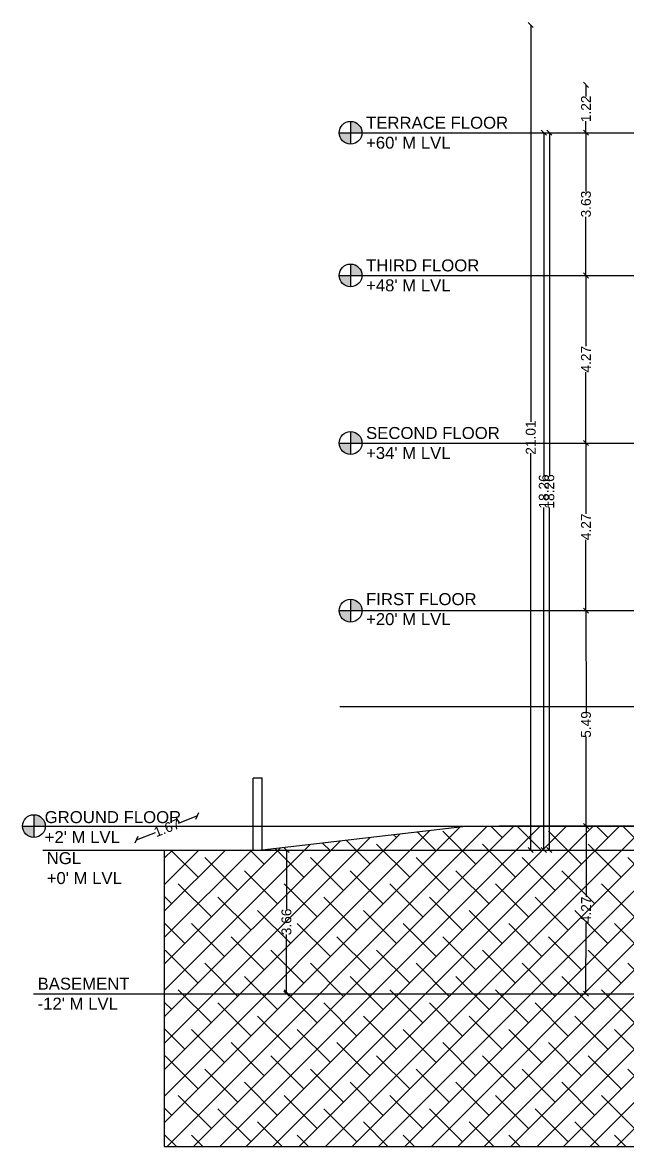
# Model space of a CAD drawing. Header units: metres. Extents: x 71870 to 71989, y 12512 to 13085.
# Drawn here: x 71906.98 to 71922.39, y 12511.59 to 12540.2 of the extents above; entities that cross this region are included whole.
import ezdxf

# ---------------------------------------------------------------- set-up
doc = ezdxf.new("R2010")
doc.units = ezdxf.units.M
doc.header["$MEASUREMENT"] = 0
doc.linetypes.add('CENTER', pattern=[2, 1.25, -0.25, 0.25, -0.25])
doc.layers.get('Defpoints').update_dxf_attribs({"color": 6, "lineweight": 0})
doc.layers.add('00_FB_CONTRUCTION DIM', color=7, linetype='Continuous')
doc.layers.add('BLK_1_TOTAL_HEIGHT', color=21, linetype='Continuous')
doc.layers.add('02_FB_GREY', color=8, linetype='Continuous', lineweight=5)
doc.layers.add('02_FB_WALL', color=7, linetype='Continuous', lineweight=30)
doc.layers.add('BLK_1_HT_OF_BLDG', color=5, linetype='Continuous', plot=False)
doc.styles.add('century Gothic', font='arial.ttf')
doc.styles.get("Standard").update_dxf_attribs({"font": 'arial.ttf'})
doc.dimstyles.new('STAND', dxfattribs={"dimtxt": 0.25, "dimasz": 0.13, "dimexe": 0, "dimexo": 0, "dimgap": 0, "dimtad": 0, "dimzin": 0, "dimdsep": 46, "dimtxsty": 'century Gothic', "dimblk": 'OBLIQUE', "dimcen": 0.15, "dimse1": 1, "dimse2": 1, "dimclrd": 5, "dimclre": 7, "dimclrt": 5, "dimazin": 0, "dimtfac": 1, "dimtofl": 0, "dimtmove": 0, "dimatfit": 3, "dimfxl": 0, "dimtolj": 1, "dimtzin": 0, "dimlwd": -1, "dimlwe": -1, "dimarcsym": 0})

# ---------------------------------------------------------------- blocks, each defined once
blk = doc.blocks.new('_Oblique')
at = {"color": 0, "linetype": 'ByBlock', "lineweight": -2}
blk.add_line((-0.5, -0.5), (0.5, 0.5), dxfattribs=at)
blk = doc.blocks.new('*D436')
at = {"color": 5}
for p, q in [((71921.33, 12525.229), (71921.332, 12522.655)), ((71921.334, 12519.742), (71921.332, 12522.006))]:
    blk.add_line(p, q, dxfattribs=at)
at = {"layer": 'Defpoints', "color": 0, "lineweight": 25}
for p in [(71921.33, 12525.229), (71921.926, 12525.229), (71921.93, 12519.743)]:
    blk.add_point(p, dxfattribs=at)
at = {"color": 5, "xscale": 0.13, "yscale": 0.13, "zscale": 0.13}
for p, rotation in [((71921.33, 12525.229), 90.0387277985082), ((71921.334, 12519.742), 270.0387277985082)]:
    blk.add_blockref('_Oblique', p, dxfattribs=dict(at, rotation=rotation))
at = {"color": 5, "lineweight": 25, "insert": (71921.332, 12522.33), "char_height": 0.25, "attachment_point": 5, "rotation": 90.0387, "style": 'century Gothic'}
blk.add_mtext('\\A1;5.49', dxfattribs=at)
blk = doc.blocks.new('*D437')
at = {"color": 5}
for p, q in [((71921.33, 12529.496), (71921.33, 12527.692)), ((71921.33, 12525.229), (71921.33, 12527.033))]:
    blk.add_line(p, q, dxfattribs=at)
at = {"layer": 'Defpoints', "color": 0, "lineweight": 25}
for p in [(71921.33, 12529.496), (71922.279, 12529.496), (71921.838, 12525.229)]:
    blk.add_point(p, dxfattribs=at)
at = {"color": 5, "xscale": 0.13, "yscale": 0.13, "zscale": 0.13}
for p, rotation in [((71921.33, 12529.496), 90), ((71921.33, 12525.229), 270)]:
    blk.add_blockref('_Oblique', p, dxfattribs=dict(at, rotation=rotation))
at = {"color": 5, "lineweight": 25, "insert": (71921.33, 12527.363), "char_height": 0.25, "attachment_point": 5, "rotation": 90, "style": 'century Gothic'}
blk.add_mtext('\\A1;4.27', dxfattribs=at)
blk = doc.blocks.new('*D438')
at = {"color": 5}
for p, q in [((71921.334, 12519.743), (71921.332, 12517.939)), ((71921.33, 12515.476), (71921.332, 12517.28))]:
    blk.add_line(p, q, dxfattribs=at)
at = {"layer": 'Defpoints', "color": 0, "lineweight": 25}
for p in [(71921.93, 12519.743), (71921.33, 12515.476), (71921.926, 12515.475)]:
    blk.add_point(p, dxfattribs=at)
at = {"color": 5, "xscale": 0.13, "yscale": 0.13, "zscale": 0.13}
for p, rotation in [((71921.334, 12519.743), 89.95020712115596), ((71921.33, 12515.476), 269.950207121156)]:
    blk.add_blockref('_Oblique', p, dxfattribs=dict(at, rotation=rotation))
at = {"color": 5, "lineweight": 25, "insert": (71921.332, 12517.61), "char_height": 0.25, "attachment_point": 5, "rotation": 89.9502, "style": 'century Gothic'}
blk.add_mtext('\\A1;4.27', dxfattribs=at)
blk = doc.blocks.new('*D460')
at = {"color": 5}
for p, q in [((71913.701, 12519.133), (71913.701, 12517.629)), ((71913.701, 12515.475), (71913.701, 12516.98))]:
    blk.add_line(p, q, dxfattribs=at)
at = {"layer": 'Defpoints', "color": 0, "lineweight": 25}
for p in [(71913.701, 12519.133), (71913.98, 12519.133), (71913.98, 12515.475)]:
    blk.add_point(p, dxfattribs=at)
at = {"color": 5, "xscale": 0.13, "yscale": 0.13, "zscale": 0.13}
for p, rotation in [((71913.701, 12519.133), 90), ((71913.701, 12515.475), 270)]:
    blk.add_blockref('_Oblique', p, dxfattribs=dict(at, rotation=rotation))
at = {"color": 5, "lineweight": 25, "insert": (71913.701, 12517.304), "char_height": 0.25, "attachment_point": 5, "rotation": 90, "style": 'century Gothic'}
blk.add_mtext('\\A1;3.66', dxfattribs=at)
blk = doc.blocks.new('*D461')
at = {"color": 5}
for p, q in [((71911.433, 12520.002), (71910.946, 12519.812)), ((71909.877, 12519.393), (71910.364, 12519.583))]:
    blk.add_line(p, q, dxfattribs=at)
at = {"layer": 'Defpoints', "color": 0, "lineweight": 25}
for p in [(71911.433, 12520.002), (71911.534, 12519.743), (71909.979, 12519.133)]:
    blk.add_point(p, dxfattribs=at)
at = {"color": 5, "xscale": 0.13, "yscale": 0.13, "zscale": 0.13}
for p, rotation in [((71911.433, 12520.002), 21.39974836963336), ((71909.877, 12519.393), 201.3997483696333)]:
    blk.add_blockref('_Oblique', p, dxfattribs=dict(at, rotation=rotation))
at = {"color": 5, "lineweight": 25, "insert": (71910.655, 12519.697), "char_height": 0.25, "attachment_point": 5, "rotation": 21.3997, "style": 'century Gothic'}
blk.add_mtext('\\A1;1.67', dxfattribs=at)
blk = doc.blocks.new('*D439')
at = {"color": 5}
for p, q in [((71921.33, 12538.615), (71921.33, 12538.317)), ((71921.33, 12537.396), (71921.33, 12537.694))]:
    blk.add_line(p, q, dxfattribs=at)
at = {"layer": 'Defpoints', "color": 0, "lineweight": 25}
for p in [(71921.33, 12538.615), (71922.772, 12538.615), (71922.772, 12537.396)]:
    blk.add_point(p, dxfattribs=at)
at = {"color": 5, "xscale": 0.13, "yscale": 0.13, "zscale": 0.13}
for p, rotation in [((71921.33, 12538.615), 90), ((71921.33, 12537.396), 270)]:
    blk.add_blockref('_Oblique', p, dxfattribs=dict(at, rotation=rotation))
at = {"color": 5, "lineweight": 25, "insert": (71921.33, 12538.005), "char_height": 0.25, "attachment_point": 5, "rotation": 90, "style": 'century Gothic'}
blk.add_mtext('\\A1;1.22', dxfattribs=at)
blk = doc.blocks.new('*D440')
at = {"color": 5}
for p, q in [((71920.256, 12537.396), (71920.256, 12528.674)), ((71920.256, 12519.133), (71920.256, 12527.854))]:
    blk.add_line(p, q, dxfattribs=at)
at = {"layer": 'Defpoints', "color": 0, "lineweight": 25}
for p in [(71922.772, 12537.396), (71920.256, 12519.133), (71922.772, 12519.133)]:
    blk.add_point(p, dxfattribs=at)
at = {"color": 5, "xscale": 0.13, "yscale": 0.13, "zscale": 0.13}
for p, rotation in [((71920.256, 12537.396), 90), ((71920.256, 12519.133), 270)]:
    blk.add_blockref('_Oblique', p, dxfattribs=dict(at, rotation=rotation))
at = {"color": 5, "lineweight": 25, "insert": (71920.256, 12528.264), "char_height": 0.25, "attachment_point": 5, "rotation": 90, "style": 'century Gothic'}
blk.add_mtext('\\A1;18.26', dxfattribs=at)
blk = doc.blocks.new('*D441')
at = {"color": 5}
for p, q in [((71921.33, 12533.763), (71921.33, 12531.96)), ((71921.33, 12529.496), (71921.33, 12531.3))]:
    blk.add_line(p, q, dxfattribs=at)
at = {"layer": 'Defpoints', "color": 0, "lineweight": 25}
for p in [(71921.33, 12533.763), (71922.772, 12533.763), (71922.772, 12529.496)]:
    blk.add_point(p, dxfattribs=at)
at = {"color": 5, "xscale": 0.13, "yscale": 0.13, "zscale": 0.13}
for p, rotation in [((71921.33, 12533.763), 90), ((71921.33, 12529.496), 270)]:
    blk.add_blockref('_Oblique', p, dxfattribs=dict(at, rotation=rotation))
at = {"color": 5, "lineweight": 25, "insert": (71921.33, 12531.63), "char_height": 0.25, "attachment_point": 5, "rotation": 90, "style": 'century Gothic'}
blk.add_mtext('\\A1;4.27', dxfattribs=at)
blk = doc.blocks.new('*D435')
at = {"color": 5}
for p, q in [((71921.33, 12537.396), (71921.33, 12535.904)), ((71921.33, 12533.763), (71921.33, 12535.255))]:
    blk.add_line(p, q, dxfattribs=at)
at = {"layer": 'Defpoints', "color": 0, "lineweight": 25}
for p in [(71921.33, 12537.396), (71922.772, 12537.396), (71922.772, 12533.763)]:
    blk.add_point(p, dxfattribs=at)
at = {"color": 5, "xscale": 0.13, "yscale": 0.13, "zscale": 0.13}
for p, rotation in [((71921.33, 12537.396), 90), ((71921.33, 12533.763), 270)]:
    blk.add_blockref('_Oblique', p, dxfattribs=dict(at, rotation=rotation))
at = {"color": 5, "lineweight": 25, "insert": (71921.33, 12535.58), "char_height": 0.25, "attachment_point": 5, "rotation": 90, "style": 'century Gothic'}
blk.add_mtext('\\A1;3.63', dxfattribs=at)
blk = doc.blocks.new('*D432')
at = {"layer": 'BLK_1_HT_OF_BLDG', "color": 5}
for p, q in [((71920.398, 12537.396), (71920.398, 12528.674)), ((71920.398, 12519.133), (71920.398, 12527.854))]:
    blk.add_line(p, q, dxfattribs=at)
at = {"layer": 'Defpoints', "color": 0, "lineweight": 25}
for p in [(71920.398, 12537.396), (71920.519, 12537.396), (71920.519, 12519.133)]:
    blk.add_point(p, dxfattribs=at)
at = {"layer": 'BLK_1_HT_OF_BLDG', "color": 5, "xscale": 0.13, "yscale": 0.13, "zscale": 0.13}
for p, rotation in [((71920.398, 12537.396), 90), ((71920.398, 12519.133), 270)]:
    blk.add_blockref('_Oblique', p, dxfattribs=dict(at, rotation=rotation))
at = {"layer": 'BLK_1_HT_OF_BLDG', "color": 5, "lineweight": 25, "insert": (71920.398, 12528.264), "char_height": 0.25, "attachment_point": 5, "rotation": 90, "style": 'century Gothic'}
blk.add_mtext('\\A1;18.26', dxfattribs=at)
blk = doc.blocks.new('*D433')
at = {"layer": 'BLK_1_TOTAL_HEIGHT', "color": 21}
for p, q in [((71919.923, 12540.139), (71919.923, 12530.036)), ((71919.923, 12519.133), (71919.923, 12529.236))]:
    blk.add_line(p, q, dxfattribs=at)
at = {"layer": 'Defpoints', "color": 0, "lineweight": 25}
for p in [(71919.923, 12540.139), (71920.058, 12540.139), (71920.058, 12519.133)]:
    blk.add_point(p, dxfattribs=at)
at = {"layer": 'BLK_1_TOTAL_HEIGHT', "color": 21, "xscale": 0.13, "yscale": 0.13, "zscale": 0.13}
for p, rotation in [((71919.923, 12540.139), 90), ((71919.923, 12519.133), 270)]:
    blk.add_blockref('_Oblique', p, dxfattribs=dict(at, rotation=rotation))
at = {"layer": 'BLK_1_TOTAL_HEIGHT', "color": 21, "lineweight": 25, "insert": (71919.923, 12529.636), "char_height": 0.25, "attachment_point": 5, "rotation": 90, "style": 'century Gothic'}
blk.add_mtext('\\A1;21.01', dxfattribs=at)

msp = doc.modelspace()

# ---------------------------------------------------------------- hatches: boundary and pattern name
at = {"layer": '00_FB_CONTRUCTION DIM'}
h = msp.add_hatch(color=252, dxfattribs=at)
h.dxf.hatch_style = 1
h.paths.add_polyline_path([(71915.33413, 12537.39564), (71915.625, 12537.39564, 0.41421356), (71915.33413, 12537.68651)])
h.paths.add_polyline_path([(71915.33413, 12537.39564), (71915.04326, 12537.39564, 0.41421356), (71915.33413, 12537.10477)])
h = msp.add_hatch(color=252, dxfattribs=at)
h.dxf.hatch_style = 1
h.paths.add_polyline_path([(71915.33413, 12533.76344), (71915.625, 12533.76344, 0.41421356), (71915.33413, 12534.05431)])
h.paths.add_polyline_path([(71915.33413, 12533.76344), (71915.04326, 12533.76344, 0.41421356), (71915.33413, 12533.47257)])
h = msp.add_hatch(color=252, dxfattribs=at)
h.dxf.hatch_style = 1
h.paths.add_polyline_path([(71915.33413, 12529.49624), (71915.625, 12529.49624, 0.41421356), (71915.33413, 12529.78711)])
h.paths.add_polyline_path([(71915.33413, 12529.49624), (71915.04326, 12529.49624, 0.41421356), (71915.33413, 12529.20537)])
h = msp.add_hatch(color=252, dxfattribs=at)
h.dxf.hatch_style = 1
h.paths.add_polyline_path([(71915.33413, 12525.22904), (71915.625, 12525.22904, 0.41421356), (71915.33413, 12525.51991)])
h.paths.add_polyline_path([(71915.33413, 12525.22904), (71915.04326, 12525.22904, 0.41421356), (71915.33413, 12524.93817)])
h = msp.add_hatch(color=252, dxfattribs=at)
h.dxf.hatch_style = 1
h.paths.add_polyline_path([(71907.26759, 12519.74264), (71907.55846, 12519.74264, 0.41421356), (71907.26759, 12520.03351)])
h.paths.add_polyline_path([(71907.26759, 12519.74264), (71906.97672, 12519.74264, 0.41421356), (71907.26759, 12519.45177)])
at = {"layer": '02_FB_GREY', "ltscale": 100}
h = msp.add_hatch(dxfattribs=at)
h.set_pattern_fill('ANSI38', color=256, scale=3.81)
h.set_pattern_definition([(45, (70133.0231, 12435.9333), (-0.3367596, 0.3367596), []), (135, (70133.0231, 12435.9333), (-1.01027881, 0.3367596), [1.190625, -0.714375])])
h.paths.add_polyline_path([(71988.45024, 12519.13304), (71986.00328, 12519.13304), (71986.00328, 12519.74264), (71979.74754, 12519.74264), (71979.74754, 12515.47544), (71974.56275, 12515.47544), (71974.56275, 12515.17064), (71922.77215, 12515.17064), (71922.77215, 12515.47544), (71910.58869, 12515.47544), (71910.58869, 12511.58541), (71988.45024, 12511.58541)])
h.paths.add_polyline_path([(71912.85128, 12519.13304), (71910.58869, 12519.13304), (71910.58869, 12515.47544), (71912.85128, 12515.47544)], flags=17)
h.paths.add_polyline_path([(71922.77215, 12519.13304), (71912.85128, 12519.13304), (71912.85128, 12515.47544), (71922.77215, 12515.47544)], flags=17)
h.paths.add_polyline_path([(71922.77215, 12519.74264), (71918.33768, 12519.74264), (71913.07988, 12519.13304), (71922.77215, 12519.13304)], flags=17)
h.paths.add_polyline_path([(71979.74754, 12519.13304), (71979.66816, 12519.13304), (71979.66816, 12517.87574), (71974.56275, 12517.87574), (71974.56275, 12515.47544), (71979.74754, 12515.47544)], flags=17)
h.paths.add_polyline_path([(71921.97544, 12516.86855), (71921.97666, 12518.2819), (71920.6607, 12518.28304), (71920.65947, 12516.86969)], flags=24)

# ---------------------------------------------------------------- linework, layer by layer
at = {"layer": '00_FB_CONTRUCTION DIM', "color": 0}
for points in [[(71915.33413, 12537.68651), (71915.33413, 12537.10477)], [(71915.04326, 12537.39564), (71915.625, 12537.39564)], [(71915.33413, 12534.05431), (71915.33413, 12533.47257)], [(71915.04326, 12533.76344), (71915.625, 12533.76344)], [(71915.33413, 12529.78711), (71915.33413, 12529.20537)], [(71915.04326, 12529.49624), (71915.625, 12529.49624)], [(71915.33413, 12525.51991), (71915.33413, 12524.93817)], [(71915.04326, 12525.22904), (71915.625, 12525.22904)], [(71907.26759, 12520.03351), (71907.26759, 12519.45177)], [(71906.97672, 12519.74264), (71907.55846, 12519.74264)]]:
    msp.add_lwpolyline(points, dxfattribs=at)
for centre in [(71915.33413, 12537.39564), (71915.33413, 12533.76344), (71915.33413, 12529.49624), (71915.33413, 12525.22904), (71907.26759, 12519.74264)]:
    msp.add_circle(centre, 0.29087, dxfattribs=at)
at = {"layer": '02_FB_WALL', "color": 8, "linetype": 'CENTER', "ltscale": 50}
for p, q in [((71915.33413, 12537.39564), (71988.78836, 12537.39564)), ((71915.04326, 12533.76344), (71988.49749, 12533.76344)), ((71915.04326, 12529.49624), (71988.49749, 12529.49624)), ((71915.04326, 12525.22904), (71988.49749, 12525.22904)), ((71915.05643, 12522.79064), (71983.1997, 12522.79064)), ((71907.26759, 12519.74264), (71983.1997, 12519.74264)), ((71907.49504, 12519.13304), (71983.1997, 12519.13304)), ((71907.25782, 12515.47544), (71983.1997, 12515.47544))]:
    msp.add_line(p, q, dxfattribs=at)
at = {"layer": '02_FB_WALL'}
for p, q in [((71912.85128, 12519.13304), (71912.85128, 12520.96184)), ((71913.07988, 12520.96184), (71912.85128, 12520.96184)), ((71913.07988, 12519.13304), (71913.07988, 12520.96184)), ((71918.33768, 12519.74264), (71913.07988, 12519.13304)), ((71922.77215, 12519.74264), (71919.11455, 12519.74264)), ((71910.58869, 12519.13304), (71910.58869, 12511.58541)), ((71910.58869, 12511.58541), (71988.45024, 12511.58541))]:
    msp.add_line(p, q, dxfattribs=at)

# ---------------------------------------------------------------- texts
at = {"char_height": 0.3048, "attachment_point": 1, "rotation": 0.000022}
for s, insert in [("TERRACE FLOOR\\P+60' M LVL", (71915.72831, 12537.8039)), ("THIRD FLOOR\\P\\pt0.9144;+48' M LVL", (71915.7283, 12534.1717)), ("SECOND FLOOR\\P+34' M LVL", (71915.7283, 12529.9045)), ("FIRST FLOOR\\P+20' M LVL", (71915.7283, 12525.67415)), ("GROUND FLOOR\\P+2' M LVL", (71907.54218, 12520.12482)), ("NGL\\P+0' M LVL", (71907.59374, 12519.0807)), ("BASEMENT\\P-12' M LVL", (71907.36187, 12515.8837))]:
    msp.add_mtext_dynamic_manual_height_columns(s, width=1968, gutter_width=1, heights=[92.69432], dxfattribs=dict(at, insert=insert))

# ---------------------------------------------------------------- dimensions: what is measured, and where the dimension line sits
at = {"lineweight": 25}
for p1, p2, distance, picture, middle in [((71922.77216, 12537.39564), (71922.77216, 12538.61484), 1.44203, '*D439', (71921.33012, 12538.00524)), ((71922.77216, 12533.76344), (71922.77215, 12537.39564), 1.44203, '*D435', (71921.33012, 12535.57954)), ((71922.77215, 12529.49624), (71922.77216, 12533.76344), 1.44203, '*D441', (71921.33012, 12531.62984)), ((71909.97881, 12519.13304), (71911.53434, 12519.74264), 0.27871, '*D461', (71910.65488, 12519.69734)), ((71921.92952, 12519.74264), (71921.92581, 12515.47544), -0.59569, '*D438', (71921.33198, 12517.60956)), ((71913.98003, 12515.47544), (71913.98003, 12519.13304), 0.27871, '*D460', (71913.70133, 12517.30424))]:
    dim = msp.add_aligned_dim(p1=p1, p2=p2, distance=distance, dimstyle='STAND', override={"dimtmove": 1}, dxfattribs=at)
    dim.commit()
    dim.dimension.update_dxf_attribs({"geometry": picture, "text_midpoint": middle})
for base, p1, p2, angle, picture, middle in [((71920.25584, 12519.13304), (71922.77216, 12537.39564), (71922.77215, 12519.13304), 269.999997, '*D440', (71920.25584, 12528.26434)), ((71921.33001, 12525.22864), (71921.92952, 12519.74264), (71921.92581, 12525.22904), 90.038728, '*D436', (71921.33186, 12522.33048))]:
    dim = msp.add_linear_dim(base=base, p1=p1, p2=p2, angle=angle, dimstyle='STAND', override={"dimtmove": 1}, dxfattribs=at)
    dim.commit()
    dim.dimension.update_dxf_attribs({"geometry": picture, "text_midpoint": middle, "dimtype": 161})
dim = msp.add_linear_dim(base=(71921.33012, 12529.49624), p1=(71921.83756, 12525.22904), p2=(71922.27871, 12529.49624), angle=270, dimstyle='STAND', override={"dimtmove": 1}, dxfattribs=at)
dim.commit()
dim.dimension.update_dxf_attribs({"geometry": '*D437', "text_midpoint": (71921.33012, 12527.36264)})
at = {"layer": 'BLK_1_HT_OF_BLDG', "color": 5, "lineweight": 25}
dim = msp.add_linear_dim(base=(71920.39778, 12537.39564), p1=(71920.51873, 12519.13304), p2=(71920.51873, 12537.39564), angle=90, dimstyle='STAND', override={"dimclrd": 5, "dimclrt": 5}, dxfattribs=at)
dim.commit()
dim.dimension.update_dxf_attribs({"geometry": '*D432', "text_midpoint": (71920.39778, 12528.26434)})
at = {"layer": 'BLK_1_TOTAL_HEIGHT', "color": 21, "lineweight": 25}
dim = msp.add_linear_dim(base=(71919.92349, 12540.13884), p1=(71920.05818, 12519.13304), p2=(71920.05818, 12540.13884), angle=90, dimstyle='STAND', override={"dimclrd": 21, "dimclrt": 21}, dxfattribs=at)
dim.commit()
dim.dimension.update_dxf_attribs({"geometry": '*D433', "text_midpoint": (71919.92349, 12529.63594)})

doc.saveas('drawing.dxf')
